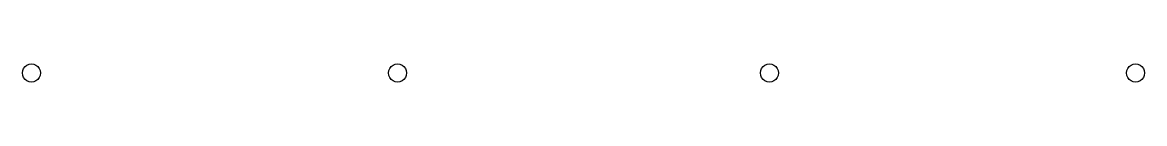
# Model space of a CAD drawing. Extents: x 16 to 327, y 114 to 119.
import ezdxf

# ---------------------------------------------------------------- set-up
doc = ezdxf.new("R2010")
doc.units = 0
doc.layers.add('PCBHoles', color=7, linetype='CONTINUOUS')

msp = doc.modelspace()

# ---------------------------------------------------------------- linework, layer by layer
at = {"layer": 'PCBHoles', "color": 7}
for points in [[(20.75625, 116.681251)], [(122.35625, 116.681251)], [(225.54375, 116.681251)], [(327.14375, 116.681251)]]:
    msp.add_lwpolyline(points, close=True, dxfattribs=at)
for points in [[(15.75625, 116.681251), (15.75625, 117.574415), (16.232747, 118.399732), (17.00625, 118.846314)], [(17.00625, 118.846314), (17.779753, 119.292896), (18.732747, 119.292896), (19.50625, 118.846314)], [(19.50625, 118.846314), (20.279753, 118.399732), (20.75625, 117.574415), (20.75625, 116.681251)], [(117.35625, 116.681251), (117.35625, 117.574415), (117.832747, 118.399732), (118.60625, 118.846314)], [(118.60625, 118.846314), (119.379753, 119.292896), (120.332747, 119.292896), (121.10625, 118.846314)], [(121.10625, 118.846314), (121.879753, 118.399732), (122.35625, 117.574415), (122.35625, 116.681251)], [(220.54375, 116.681251), (220.54375, 117.574415), (221.020247, 118.399732), (221.79375, 118.846314)], [(221.79375, 118.846314), (222.567253, 119.292896), (223.520247, 119.292896), (224.29375, 118.846314)], [(224.29375, 118.846314), (225.067253, 118.399732), (225.54375, 117.574415), (225.54375, 116.681251)], [(322.14375, 116.681251), (322.14375, 117.574415), (322.620247, 118.399732), (323.39375, 118.846314)], [(323.39375, 118.846314), (324.167253, 119.292896), (325.120247, 119.292896), (325.89375, 118.846314)], [(325.89375, 118.846314), (326.667253, 118.399732), (327.14375, 117.574415), (327.14375, 116.681251)], [(17.00625, 114.516187), (16.232747, 114.962769), (15.75625, 115.788087), (15.75625, 116.681251)], [(20.75625, 116.681251), (20.75625, 115.788087), (20.279753, 114.962769), (19.50625, 114.516187)], [(118.60625, 114.516187), (117.832747, 114.962769), (117.35625, 115.788087), (117.35625, 116.681251)], [(122.35625, 116.681251), (122.35625, 115.788087), (121.879753, 114.962769), (121.10625, 114.516187)], [(221.79375, 114.516187), (221.020247, 114.962769), (220.54375, 115.788087), (220.54375, 116.681251)], [(225.54375, 116.681251), (225.54375, 115.788087), (225.067253, 114.962769), (224.29375, 114.516187)], [(323.39375, 114.516187), (322.620247, 114.962769), (322.14375, 115.788087), (322.14375, 116.681251)], [(327.14375, 116.681251), (327.14375, 115.788087), (326.667253, 114.962769), (325.89375, 114.516187)], [(19.50625, 114.516187), (18.732747, 114.069605), (17.779753, 114.069605), (17.00625, 114.516187)], [(121.10625, 114.516187), (120.332747, 114.069605), (119.379753, 114.069605), (118.60625, 114.516187)], [(224.29375, 114.516187), (223.520247, 114.069605), (222.567253, 114.069605), (221.79375, 114.516187)], [(325.89375, 114.516187), (325.120247, 114.069605), (324.167253, 114.069605), (323.39375, 114.516187)]]:
    msp.add_open_spline(points, degree=3, dxfattribs=at)

doc.saveas('drawing.dxf')
